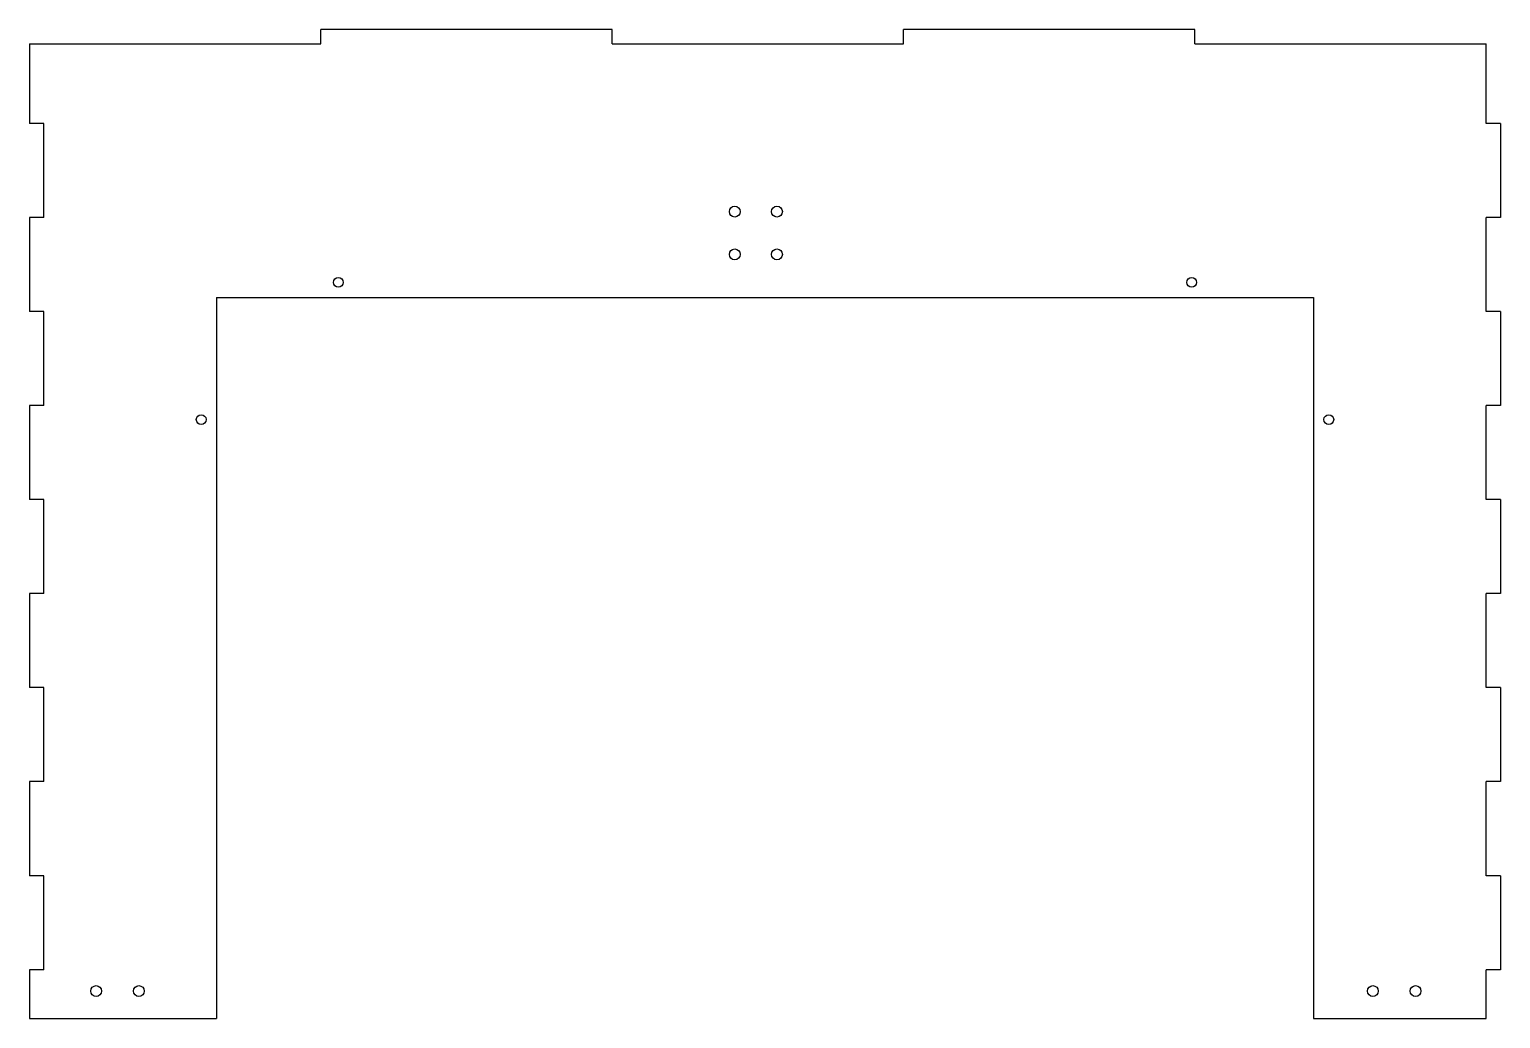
# Model space of a CAD drawing. Extents: x -241 to 241, y 385 to 710.
import ezdxf

# ---------------------------------------------------------------- set-up
doc = ezdxf.new("R2010")
doc.units = 0
doc.layers.add('VISIBLE', color=7, linetype='CONTINUOUS')

msp = doc.modelspace()

# ---------------------------------------------------------------- linework, layer by layer
at = {"layer": 'VISIBLE'}
for p, q in [((-50.18, 709.53), (-145.77, 709.53)), ((-145.77, 704.76), (-145.77, 709.53)), ((-50.18, 704.76), (-50.18, 709.53)), ((141.01, 709.53), (45.42, 709.53)), ((45.42, 704.76), (45.42, 709.53)), ((141.01, 704.76), (141.01, 709.53)), ((-241.36, 704.76), (-145.77, 704.76)), ((-241.36, 704.76), (-241.36, 678.68)), ((-50.18, 704.76), (45.42, 704.76)), ((141.01, 704.76), (236.6, 704.76)), ((236.6, 678.68), (236.6, 704.76)), ((-236.6, 678.68), (-241.36, 678.68)), ((-236.6, 647.83), (-236.6, 678.68)), ((241.36, 678.68), (236.6, 678.68)), ((241.36, 678.68), (241.36, 647.83)), ((-236.6, 647.83), (-241.36, 647.83)), ((-241.36, 647.83), (-241.36, 616.98)), ((236.6, 616.98), (236.6, 647.83)), ((241.36, 647.83), (236.6, 647.83)), ((-180, 621.53), (-180, 385)), ((-180, 621.53), (180, 621.53)), ((180, 621.53), (180, 385)), ((-236.6, 616.98), (-241.36, 616.98)), ((-236.6, 586.13), (-236.6, 616.98)), ((241.36, 616.98), (236.6, 616.98)), ((241.36, 616.98), (241.36, 586.13)), ((-236.6, 586.13), (-241.36, 586.13)), ((-241.36, 586.13), (-241.36, 555.28)), ((236.6, 555.28), (236.6, 586.13)), ((241.36, 586.13), (236.6, 586.13)), ((-236.6, 555.28), (-241.36, 555.28)), ((-236.6, 524.43), (-236.6, 555.28)), ((241.36, 555.28), (236.6, 555.28)), ((241.36, 555.28), (241.36, 524.43)), ((-236.6, 524.43), (-241.36, 524.43)), ((-241.36, 524.43), (-241.36, 493.58)), ((236.6, 493.58), (236.6, 524.43)), ((241.36, 524.43), (236.6, 524.43)), ((-236.6, 493.58), (-241.36, 493.58)), ((-236.6, 462.73), (-236.6, 493.58)), ((241.36, 493.58), (236.6, 493.58)), ((241.36, 493.58), (241.36, 462.73)), ((-236.6, 462.73), (-241.36, 462.73)), ((-241.36, 462.73), (-241.36, 431.88)), ((236.6, 431.88), (236.6, 462.73)), ((241.36, 462.73), (236.6, 462.73)), ((-236.6, 431.88), (-241.36, 431.88)), ((-236.6, 401.04), (-236.6, 431.88)), ((241.36, 431.88), (236.6, 431.88)), ((241.36, 431.88), (241.36, 401.04)), ((-241.36, 401.04), (-241.36, 385)), ((-236.6, 401.04), (-241.36, 401.04)), ((236.6, 385), (236.6, 401.04)), ((241.36, 401.04), (236.6, 401.04)), ((-241.36, 385), (-180, 385)), ((180, 385), (236.6, 385))]:
    msp.add_line(p, q, dxfattribs=at)
for centre, radius in [((-9.92, 649.75), 1.78), ((3.91, 649.75), 1.78), ((-9.92, 635.73), 1.78), ((3.91, 635.73), 1.78), ((-140, 626.53), 1.6), ((140, 626.53), 1.6), ((-185, 581.53), 1.6), ((185, 581.53), 1.6), ((-219.47, 394.02), 1.78), ((-205.45, 394.02), 1.78), ((199.45, 394.02), 1.78), ((213.47, 394.02), 1.78)]:
    msp.add_circle(centre, radius, dxfattribs=at)

doc.saveas('drawing.dxf')
